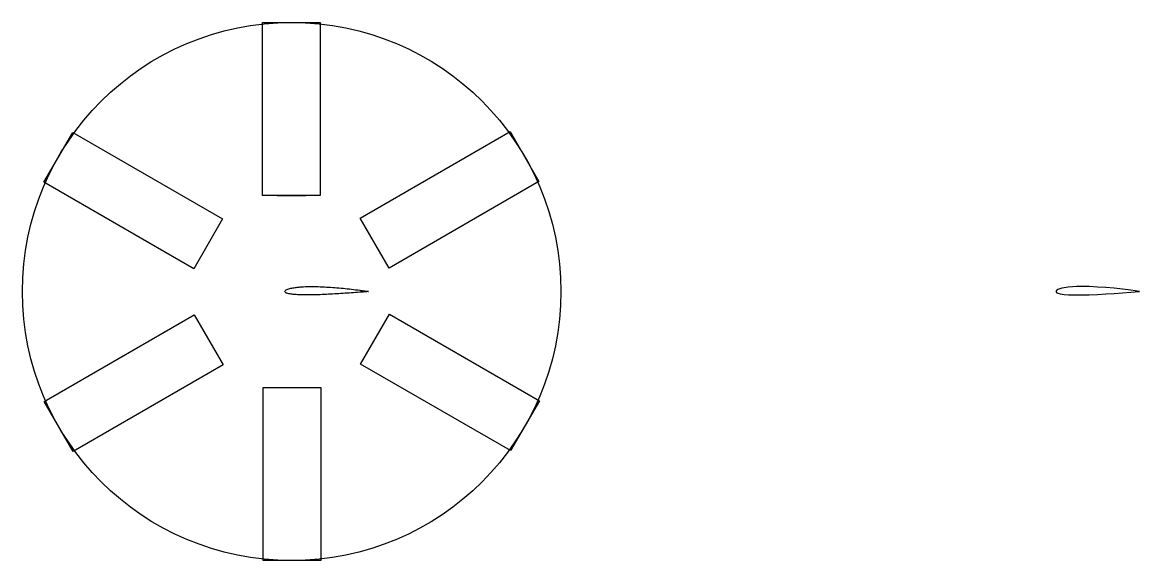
# Model space of a CAD drawing. Header units: centimetres. Extents: x -59 to 582, y -114 to 59.
# Drawn here: x 396.4 to 454.5, y 31 to 59 of the extents above; entities that cross this region are included whole.
import ezdxf

# ---------------------------------------------------------------- set-up
doc = ezdxf.new("R2010")
doc.units = ezdxf.units.CM
doc.header["$MEASUREMENT"] = 0
doc.layers.add('Airfoil', color=3, linetype='Continuous')
doc.layers.add('Guides', color=1, linetype='Continuous')

# ---------------------------------------------------------------- blocks, each defined once
blk = doc.blocks.new('*U1')
blk.add_lwpolyline([(-1.5, 4.5), (1.5, 4.5), (1.5, -4.5), (-1.5, -4.5)], close=True)
blk = doc.blocks.new('*U2')
at = {"color": 0, "linetype": 'ByBlock', "lineweight": -2, "transparency": 16777216}
blk.add_blockref('*U1', (-0.022, 9.496), dxfattribs=at)
for p, rotation in [((-8.235, 4.729), 59.99999999999999), ((8.212, 4.767), 299.9999999999999), ((-8.212, -4.767), 120), ((8.235, -4.729), 239.9999999999999), ((0.022, -9.496), 180)]:
    blk.add_blockref('*U1', p, dxfattribs=dict(at, rotation=rotation))

msp = doc.modelspace()

# ---------------------------------------------------------------- linework, layer by layer
for p, q in [((409.67138, 50, 0.40299), (411.16656, 50, 0.40299)), ((450.21261, 45.07105), (450.16172, 45)), ((450.16172, 45), (450.2192, 44.93433)), ((450.26567, 45.09957), (450.21261, 45.07105)), ((450.2192, 44.93433), (450.27451, 44.91092)), ((450.37283, 45.13846), (450.26567, 45.09957)), ((450.27451, 44.91092), (450.3841, 44.88183)), ((450.48068, 45.16633), (450.37283, 45.13846)), ((450.3841, 44.88183), (450.49299, 44.86315)), ((450.58888, 45.18805), (450.48068, 45.16633)), ((450.49299, 44.86315), (450.60154, 44.84992)), ((450.80593, 45.21943), (450.58888, 45.18805)), ((450.60154, 44.84992), (450.81798, 44.83336)), ((451.0235, 45.23977), (450.80593, 45.21943)), ((450.81798, 44.83336), (451.03391, 44.82526)), ((451.24142, 45.25182), (451.0235, 45.23977)), ((451.03391, 44.82526), (451.24948, 44.82266)), ((451.45947, 45.2575), (451.24142, 45.25182)), ((451.24948, 44.82266), (451.46493, 44.82383)), ((451.89569, 45.25299), (451.45947, 45.2575)), ((451.46493, 44.82383), (451.89569, 44.82938)), ((452.33027, 45.23344), (451.89569, 45.25299)), ((451.89569, 44.82938), (452.3281, 44.85092)), ((452.3281, 44.85092), (452.76086, 44.87368)), ((452.7645, 45.2034), (452.33027, 45.23344)), ((452.76086, 44.87368), (453.19396, 44.90012)), ((453.19839, 45.1649), (452.7645, 45.2034)), ((453.19396, 44.90012), (453.62754, 44.92938)), ((453.63179, 45.11882), (453.19839, 45.1649)), ((453.62754, 44.92938), (454.06169, 44.96094)), ((454.06464, 45.06559), (453.63179, 45.11882)), ((454.06169, 44.96094), (454.279, 44.97781)), ((454.28082, 45.03607), (454.06464, 45.06559)), ((454.279, 44.97781), (454.49666, 44.99545)), ((454.49666, 45.00455), (454.28082, 45.03607)), ((454.49666, 45.00455), (454.52054, 45)), ((454.52054, 45), (454.49666, 44.99545))]:
    msp.add_line(p, q)
at = {"layer": 'Airfoil'}
msp.add_spline([(414.42999, 45), (414.4061, 45.00455), (414.19026, 45.03607), (413.97408, 45.06559), (413.54124, 45.11882), (413.10783, 45.1649), (412.67395, 45.2034), (412.23971, 45.23344), (411.80514, 45.25299), (411.36891, 45.2575), (410.93295, 45.23977), (410.71538, 45.21943), (410.49833, 45.18805), (410.39013, 45.16633), (410.28227, 45.13846), (410.17511, 45.09957), (410.12205, 45.07105), (410.07116, 45), (410.12864, 44.93433), (410.18396, 44.91092), (410.29354, 44.88183), (410.40244, 44.86315), (410.51098, 44.84992), (410.72743, 44.83336), (410.94335, 44.82526), (411.15893, 44.82266), (411.37437, 44.82383), (411.80514, 44.82938), (412.23755, 44.85092), (412.6703, 44.87368), (413.10341, 44.90012), (413.53699, 44.92938), (413.97113, 44.96094), (414.18844, 44.97781), (414.32645, 44.98899), (414.42999, 45)], degree=3, dxfattribs=at)
at = {"layer": 'Guides'}
msp.add_circle((410.42999, 45), 14, dxfattribs=at)

# ---------------------------------------------------------------- block references
msp.add_blockref('*U2', (410.42999, 45))

doc.saveas('drawing.dxf')
